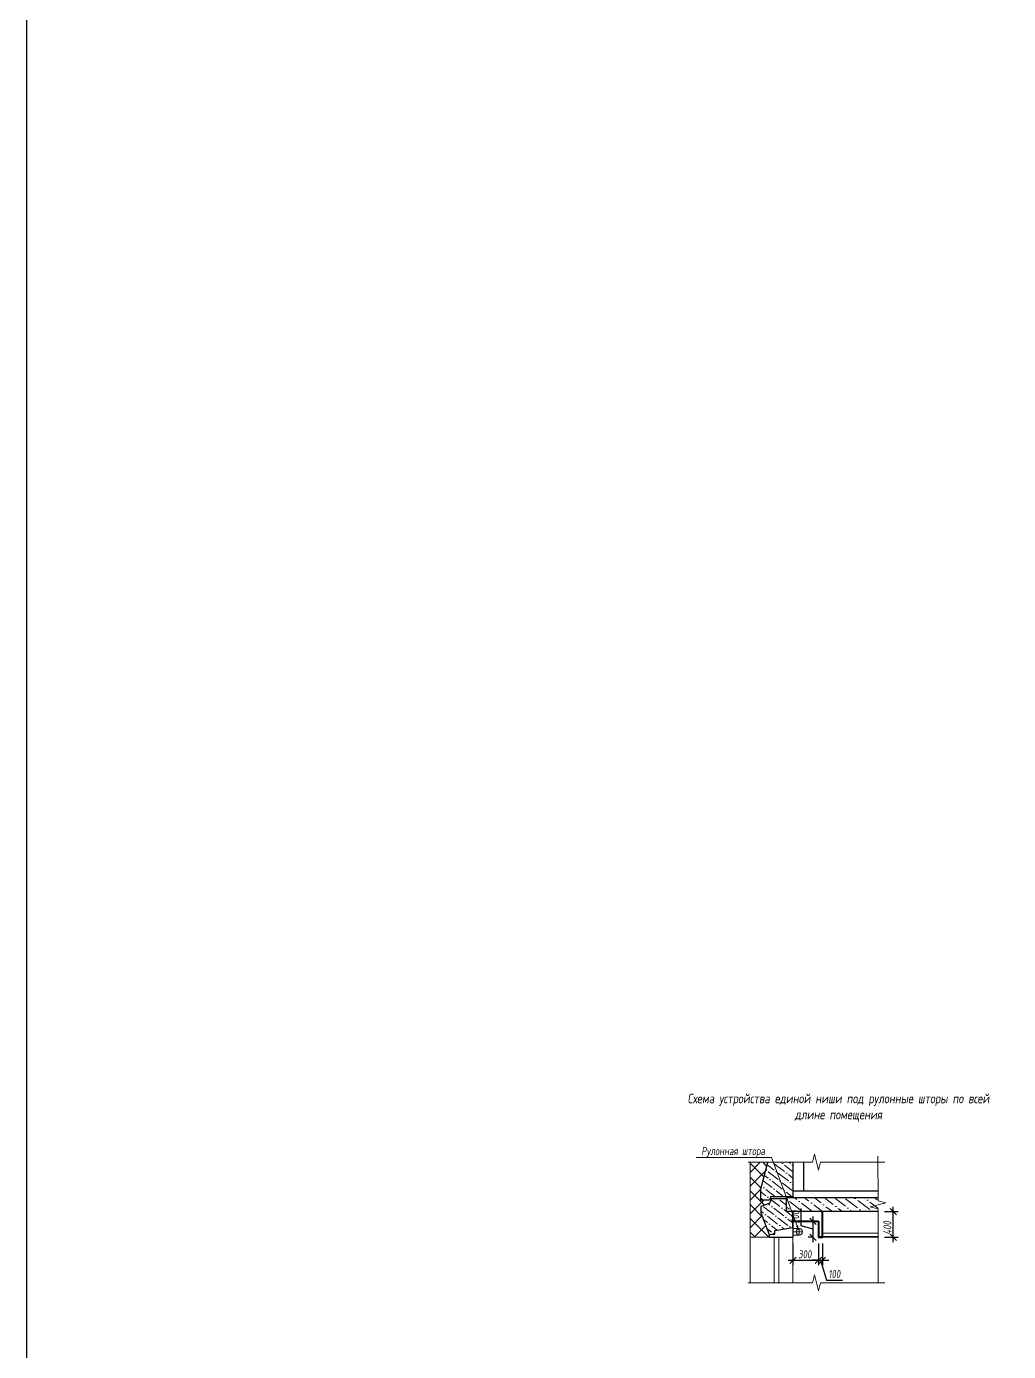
# Model space of a CAD drawing. Header units: millimetres. Extents: x -547274 to 397870, y -45599 to 141350.
# Drawn here: x -547274 to -516569, y 76062 to 117466 of the extents above; entities that cross this region are included whole.
import ezdxf
from ezdxf import colors
from ezdxf.entities.mleader import LeaderData, LeaderLine
from ezdxf.math import Vec2, Vec3

# ---------------------------------------------------------------- set-up
doc = ezdxf.new("R2010")
doc.units = ezdxf.units.MM
for name, color, linetype in [('!!_для разрезов', 7, 'Continuous'), ('АР_Оси_Разм', 250, 'Continuous'), ('АР_Таблицы', 250, 'Continuous')]:
    doc.layers.add(name, color=color, linetype=linetype)
for name, color, linetype, lineweight in [('АР_Выноски_Фасад', 250, 'Continuous', 5), ('АР_Навесной фасад', 250, 'Continuous', 5), ('АР_Окна', 250, 'Continuous', 13), ('АР_Перекрытие', 250, 'Continuous', 30), ('АР_Стены фасадные', 7, 'Continuous', 30), ('АР_Толстая линия', 250, 'Continuous', 30), ('АР_Штриховка', 252, 'Continuous', 0), ('Тонкая линия', 250, 'Continuous', 18), ('Штукатурка по существующим стенам', 30, 'Continuous', 70)]:
    doc.layers.add(name, color=color, linetype=linetype, lineweight=lineweight)
doc.styles.add('GOST 2.304', font='CS_Gost2304.shx')
doc.styles.add('Архитект', font='isocpeur.ttf', dxfattribs={"width": 0.8, "oblique": 8})
doc.styles.add('Архитектурный размер', font='isocpeur.ttf', dxfattribs={"width": 0.8, "oblique": 8})
doc.dimstyles.new('KK 100', dxfattribs={"dimscale": 100, "dimtxt": 3, "dimasz": 2, "dimexe": 1.5, "dimexo": 2, "dimtad": 1, "dimdec": 0, "dimtxsty": 'GOST 2.304', "dimblk": 'OBLIQUE', "dimcen": 2.5, "dimdle": 1.5, "dimadec": 0, "dimazin": 0, "dimtfac": 1, "dimtdec": 0, "dimtmove": 0, "dimatfit": 3, "dimarcsym": 0})
pattern_1 = [(142.433889, (-2095261.32, -655731.74), (-316.994321, 43.542487), [396.875, -79.375, 0, -79.375])]

# ---------------------------------------------------------------- blocks, each defined once
blk = doc.blocks.new('_Oblique')
at = {"color": 0, "linetype": 'ByBlock', "lineweight": -2}
blk.add_line((-0.5, -0.5), (0.5, 0.5), dxfattribs=at)
blk = doc.blocks.new('*D118')
at = {"layer": 'Defpoints', "color": 0, "ltscale": 100, "transparency": 16777216}
for p in [(-523311, 79632), (-522510, 79632, -1900), (-522510, 78913)]:
    blk.add_point(p, dxfattribs=at)
at = {"layer": 'АР_Оси_Разм', "color": 0, "lineweight": -2, "ltscale": 100, "transparency": 16777216}
for p, q in [((-523311, 79432), (-523311, 78763)), ((-522510, 79432), (-522510, 78763)), ((-523461, 78913), (-522360, 78913))]:
    blk.add_line(p, q, dxfattribs=at)
at = {"layer": 'АР_Оси_Разм', "color": 0, "lineweight": -2, "ltscale": 100, "transparency": 16777216, "xscale": 200, "yscale": 200, "zscale": 200, "rotation": 180}
blk.add_blockref('_Oblique', (-523311, 78913), dxfattribs=at)
at = {"layer": 'АР_Оси_Разм', "color": 0, "lineweight": -2, "ltscale": 100, "transparency": 16777216, "xscale": 200, "yscale": 200, "zscale": 200}
blk.add_blockref('_Oblique', (-522510, 78913), dxfattribs=at)
at = {"layer": 'АР_Оси_Разм', "color": 0, "lineweight": 9, "ltscale": 100, "transparency": 16777216, "insert": (-522936, 79101), "char_height": 250, "attachment_point": 5, "style": 'Архитектурный размер'}
blk.add_mtext('300', dxfattribs=at)
blk = doc.blocks.new('*D119')
at = {"layer": 'Defpoints', "color": 0, "ltscale": 100, "transparency": 16777216}
for p in [(-520650, 80432, -1900), (-520172, 80432), (-520650, 79632, -3800)]:
    blk.add_point(p, dxfattribs=at)
at = {"layer": 'АР_Оси_Разм', "color": 0, "lineweight": -2, "ltscale": 100, "transparency": 16777216}
for p, q in [((-520450, 80432), (-520022, 80432)), ((-520172, 79482), (-520172, 80582)), ((-520450, 79632), (-520022, 79632))]:
    blk.add_line(p, q, dxfattribs=at)
at = {"layer": 'АР_Оси_Разм', "color": 0, "lineweight": -2, "ltscale": 100, "transparency": 16777216, "xscale": 200, "yscale": 200, "zscale": 200}
for p, rotation in [((-520172, 80432), 90), ((-520172, 79632), 270)]:
    blk.add_blockref('_Oblique', p, dxfattribs=dict(at, rotation=rotation))
at = {"layer": 'АР_Оси_Разм', "color": 0, "lineweight": 9, "ltscale": 100, "transparency": 16777216, "insert": (-520359, 79927), "char_height": 250, "attachment_point": 5, "rotation": 90, "style": 'Архитектурный размер'}
blk.add_mtext('400', dxfattribs=at)
blk = doc.blocks.new('*D116')
at = {"layer": 'Defpoints', "color": 0, "ltscale": 100, "transparency": 16777216}
for p in [(-522680, 80132), (-522510, 80132, -3800), (-522510, 79632, -3800)]:
    blk.add_point(p, dxfattribs=at)
at = {"layer": 'АР_Оси_Разм', "color": 0, "lineweight": -2, "ltscale": 100, "transparency": 16777216}
for p, q in [((-523048, 79993), (-523048, 80533)), ((-522680, 79882), (-523048, 79993)), ((-522710, 80132), (-522830, 80132)), ((-522680, 79482), (-522680, 80282)), ((-522710, 79632), (-522830, 79632))]:
    blk.add_line(p, q, dxfattribs=at)
at = {"layer": 'АР_Оси_Разм', "color": 0, "lineweight": -2, "ltscale": 100, "transparency": 16777216, "xscale": 200, "yscale": 200, "zscale": 200}
for p, rotation in [((-522680, 80132), 90), ((-522680, 79632), 270)]:
    blk.add_blockref('_Oblique', p, dxfattribs=dict(at, rotation=rotation))
at = {"layer": 'АР_Оси_Разм', "color": 0, "lineweight": 9, "ltscale": 100, "transparency": 16777216, "insert": (-523236, 80263), "char_height": 250, "attachment_point": 5, "rotation": 90, "style": 'Архитектурный размер'}
blk.add_mtext('200', dxfattribs=at)
blk = doc.blocks.new('*D117')
at = {"layer": 'Defpoints', "color": 0, "ltscale": 100, "transparency": 16777216}
for p in [(-522510, 79632, -3800), (-522389, 79632, -3800), (-522389, 78913)]:
    blk.add_point(p, dxfattribs=at)
at = {"layer": 'АР_Оси_Разм', "color": 0, "lineweight": -2, "ltscale": 100, "transparency": 16777216}
for p, q in [((-522510, 79432), (-522510, 78763)), ((-522389, 79432), (-522389, 78763)), ((-522510, 78913), (-522710, 78913)), ((-522510, 78913), (-522389, 78913)), ((-522510, 78913), (-522389, 78913)), ((-522449, 78913), (-522264, 78294)), ((-522389, 78913), (-522189, 78913)), ((-522264, 78294), (-521764, 78294))]:
    blk.add_line(p, q, dxfattribs=at)
at = {"layer": 'АР_Оси_Разм', "color": 0, "lineweight": -2, "ltscale": 100, "transparency": 16777216, "xscale": 200, "yscale": 200, "zscale": 200}
blk.add_blockref('_Oblique', (-522510, 78913), dxfattribs=at)
at = {"layer": 'АР_Оси_Разм', "color": 0, "lineweight": -2, "ltscale": 100, "transparency": 16777216, "xscale": 200, "yscale": 200, "zscale": 200, "rotation": 180}
blk.add_blockref('_Oblique', (-522389, 78913), dxfattribs=at)
at = {"layer": 'АР_Оси_Разм', "color": 0, "lineweight": 9, "ltscale": 100, "transparency": 16777216, "insert": (-522014, 78482), "char_height": 250, "attachment_point": 5, "style": 'Архитектурный размер'}
blk.add_mtext('100', dxfattribs=at)

msp = doc.modelspace()

# ---------------------------------------------------------------- hatches: boundary and pattern name
at = {"layer": 'АР_Навесной фасад', "ltscale": 50}
h = msp.add_hatch(dxfattribs=at)
h.set_pattern_fill('ANSI37', color=256, scale=96)
h.set_pattern_definition([(45, (-2095261.32, -655731.74), (-215.526147, 215.526147), []), (135, (-2095261.32, -655731.74), (-215.526147, -215.526147), [])])
edge = h.paths.add_edge_path()
edge.add_line((-524039.7, 80792.5), (-524048.4, 80690.1))
edge.add_line((-524138.1, 80656.9), (-524309.7, 80593.3))
edge.add_line((-524309.7, 80593.3), (-524311, 80432.5))
edge.add_line((-524311, 80432.5), (-524051, 79712.5))
edge.add_line((-524051, 79712.5), (-524051, 79632.5))
edge.add_line((-524051, 79632.5), (-524551, 79632.5))
edge.add_line((-524651, 79661.8), (-524651, 81973.2))
edge.add_line((-524051, 81973.2), (-524709.5, 81973.2))
edge.add_line((-524228.6, 81973), (-524051, 81973.3))
edge.add_line((-524090.5, 81973.2), (-524228.6, 81973.2))
edge.add_line((-524090.5, 81973.2), (-524311, 81132.5))
edge.add_line((-524311, 81132.5), (-524311, 80792.5))
edge.add_line((-524311, 80748.3), (-524276, 80792.5))
at = {"layer": 'АР_Штриховка', "transparency": 33554559}
h = msp.add_hatch(dxfattribs=at)
h.set_pattern_fill('ANSI36', color=256, scale=50, angle=97.43389)
h.set_pattern_definition(pattern_1)
h.paths.add_polyline_path([(-523311, 81973.2), (-524090.5, 81973.2), (-524311, 81132.5), (-524311, 80792.5), (-524039.7, 80792.5), (-524011.3, 80898.5), (-523311, 80898.5)])
h = msp.add_hatch(dxfattribs=at)
h.set_pattern_fill('ANSI36', color=256, scale=50, angle=97.43389)
h.set_pattern_definition(pattern_1)
h.paths.add_polyline_path([(-523509.7, 80433.3), (-523509.7, 80833.3), (-523989.7, 80833.3), (-524039.7, 80693.3), (-524309.7, 80593.3), (-524309.7, 80393.3), (-524051, 79712.5), (-523871, 79732.5), (-523871, 79842.5), (-523310.3, 79932.5), (-523310.3, 80433.3)])
h = msp.add_hatch(dxfattribs=at)
h.set_pattern_fill('ANSI36', color=256, scale=60, angle=97.43389)
h.set_pattern_definition([(142.433889, (-2095261.32, -642531.74), (-380.393185, 52.250984), [476.25, -95.25, 0, -95.25])])
h.paths.add_polyline_path([(-520650, 80432.5), (-520650, 80872.5), (-523511, 80872.5), (-523511, 80432.5), (-521723.6, 80432.5), (-521707.5, 80451.7), (-521704, 80432.5)])

# ---------------------------------------------------------------- linework, layer by layer
at = {"layer": '!!_для разрезов', "lineweight": 18}
for p, q in [((-523310.3, 79901.9, -1900), (-523110.3, 79901.9, -1900)), ((-523310.3, 79801.9, -1900), (-523010.3, 79801.9, -1900)), ((-523310.3, 79701.9, -1900), (-523110.3, 79701.9, -1900)), ((-523110.3, 79901.9, -1900), (-523110.3, 79701.9, -1900))]:
    msp.add_line(p, q, dxfattribs=at)
at = {"layer": '!!_для разрезов', "lineweight": 18, "elevation": -3800}
for points in [[(-522386.2, 80432.5), (-522386.2, 79756.5), (-520649.9, 79756.4)], [(-520649.9, 79656.4), (-522388.4, 79656.5)]]:
    msp.add_lwpolyline(points, dxfattribs=at)
at = {"layer": '!!_для разрезов', "color": 251, "lineweight": 18, "elevation": -3800}
for points in [[(-520649.9, 79632.4), (-522510.2, 79632.5), (-522510.2, 80132.5)], [(-522486.2, 79656.5), (-520649.9, 79656.4)]]:
    msp.add_lwpolyline(points, dxfattribs=at)
at = {"layer": '!!_для разрезов', "lineweight": 18}
msp.add_circle((-523110.3, 79801.9, -1900), 100, dxfattribs=at)
at = {"color": 18, "lineweight": 30, "true_color": 0x000000}
msp.add_lwpolyline([(-547274.4, 39610), (-429014.4, 39610), (-429014.4, 141350), (-547274.4, 141350)], close=True, dxfattribs=at)
at = {"layer": 'АР_Навесной фасад', "ltscale": 50}
for p, q in [((-522983.6, 81973.2, -1900), (-522983.6, 81072.5, -1900)), ((-523311, 80912.5, -1900), (-523311, 80872.7, -1900)), ((-523310.3, 79632.5, -1900), (-523310.3, 78212.1, -1900))]:
    msp.add_line(p, q, dxfattribs=at)
at = {"layer": 'АР_Навесной фасад', "ltscale": 50, "elevation": -1900}
for points in [[(-524651, 78212.1), (-524651, 81973.2)], [(-524051, 79632.5), (-524651, 79632.5)]]:
    msp.add_lwpolyline(points, dxfattribs=at)
at = {"layer": 'АР_Окна', "ltscale": 100, "elevation": -1900}
msp.add_lwpolyline([(-523751, 78212.1), (-523751, 79632.5), (-523899, 79632.5), (-523899, 78212.1)], dxfattribs=at)
at = {"layer": 'АР_Перекрытие', "lineweight": 30, "ltscale": 100}
for p, q in [((-522983.6, 81973.2, -1900), (-522983.6, 81072.5, -1900)), ((-524051, 79712.5, -1900), (-524051, 79632.5, -1900))]:
    msp.add_line(p, q, dxfattribs=at)
at = {"layer": 'АР_Перекрытие', "lineweight": 30}
msp.add_line((-523511, 80432.5, -1900), (-523511, 80872.5, -1900), dxfattribs=at)
at = {"layer": 'АР_Перекрытие', "color": 7, "lineweight": 30}
msp.add_line((-520650, 81072.5, -1900), (-523311, 81072.5, -1900), dxfattribs=at)
at = {"layer": 'АР_Перекрытие', "lineweight": 30, "ltscale": 100, "elevation": -1900}
msp.add_lwpolyline([(-520650, 80432.5), (-523511, 80432.5), (-523511, 80872.5), (-520650, 80872.5)], dxfattribs=at)
at = {"layer": 'АР_Стены фасадные', "lineweight": 30, "ltscale": 100, "elevation": -1900}
msp.add_lwpolyline([(-523311, 81973.2), (-523311, 80898.5), (-523995.9, 80898.5, 0.3344384), (-524015.2, 80884), (-524039.7, 80792.5), (-524311, 80792.5), (-524311, 81132.5), (-524090.5, 81973.2)], format="xyb", dxfattribs=at)
msp.add_lwpolyline([(-524309.7, 80393.3), (-524051, 79712.5), (-523871, 79732.5), (-523871, 79842.5), (-523310.3, 79932.5), (-523310.3, 80433.3), (-523509.7, 80433.3), (-523509.7, 80833.3), (-523989.7, 80833.3), (-524036.6, 80702.1, -0.2218001), (-524048.4, 80690.1), (-524309.7, 80593.3)], format="xyb", close=True, dxfattribs=at)
at = {"layer": 'АР_Толстая линия', "lineweight": 30, "ltscale": 50, "elevation": -1900}
for points in [[(-523310.3, 80432.5), (-523310.3, 79632.5)], [(-524051, 79632.5), (-523310.3, 79632.5)]]:
    msp.add_lwpolyline(points, dxfattribs=at)
at = {"layer": 'Тонкая линия', "color": 7, "linetype": 'Continuous', "ltscale": 25}
for points, elevation in [([(-520437.4, 81973.2), (-522448.5, 81973.2), (-522511, 81723.2), (-522636, 82223.2), (-522698.5, 81973.2), (-524709.5, 81973.2)], -1900), ([(-520649.9, 78212.1), (-520649.9, 80516.1), (-520899.9, 80578.6), (-520399.9, 80703.6), (-520649.9, 80766.1), (-520650, 82168.9)], -3800), ([(-520437.4, 78212.1), (-522448.5, 78212.1), (-522511, 77962.1), (-522636, 78462.1), (-522698.5, 78212.1), (-524709.5, 78212.1)], -1900)]:
    msp.add_lwpolyline(points, dxfattribs=dict(at, elevation=elevation))
at = {"layer": 'Штукатурка по существующим стенам', "color": 4, "lineweight": 40}
msp.add_line((-523310.3, 80132.5, -1900), (-522510.2, 80132.5, -3800), dxfattribs=at)
at = {"layer": 'Штукатурка по существующим стенам', "color": 4, "lineweight": 40, "elevation": -3800}
msp.add_lwpolyline([(-522510.2, 80132.5), (-522510.2, 79632.5), (-522388.5, 79632.5), (-522386.2, 80432.5)], dxfattribs=at)

# ---------------------------------------------------------------- texts
at = {"layer": 'АР_Таблицы', "lineweight": 9, "insert": (-526789.6, 84117.6, 950), "char_height": 300, "width": 9809.987, "attachment_point": 1, "style": 'Архитект'}
msp.add_mtext('\\pxqc;Схема устройства единой ниши под рулонные шторы по всей длине помещения ', dxfattribs=at)

# ---------------------------------------------------------------- dimensions: what is measured, and where the dimension line sits
at = {"layer": 'АР_Оси_Разм', "lineweight": 9, "ltscale": 100}
dim = msp.add_linear_dim(base=(-522679.5, 80132.5), p1=(-522510.2, 79632.5, -3800), p2=(-522510.2, 80132.5, -3800), angle=90, text='200', dimstyle='KK 100', override={"dimtxt": 2.5, "dimtxsty": 'Архитектурный размер', "dimtmove": 1}, dxfattribs=at)
dim.commit()
dim.dimension.update_dxf_attribs({"geometry": '*D116', "text_midpoint": (-523235.8, 80055.6)})
dim = msp.add_linear_dim(base=(-520171.9, 80432.5), p1=(-520649.9, 79632.4, -3800), p2=(-520649.9, 80432.5, -1900), angle=90, text='400', dimstyle='KK 100', override={"dimtxt": 2.5, "dimtxsty": 'Архитектурный размер', "dimtmove": 1}, dxfattribs=at)
dim.commit()
dim.dimension.update_dxf_attribs({"geometry": '*D119', "text_midpoint": (-520171.9, 79926.6), "dimtype": 160})
dim = msp.add_linear_dim(base=(-522510.2, 78913.2, -1900), p1=(-523310.5, 79631.6, -1900), p2=(-522510.2, 79632.5, -3800), text='300', dimstyle='KK 100', override={"dimtxt": 2.5, "dimtxsty": 'Архитектурный размер', "dimtmove": 1}, dxfattribs=at)
dim.commit()
dim.dimension.update_dxf_attribs({"geometry": '*D118', "text_midpoint": (-522935.5, 78913.2, -1900), "dimtype": 160})
dim = msp.add_linear_dim(base=(-522388.5, 78913.2), p1=(-522510.2, 79632.5, -3800), p2=(-522388.5, 79632.1, -3800), text='100', dimstyle='KK 100', override={"dimtxt": 2.5, "dimtxsty": 'Архитектурный размер', "dimtmove": 1}, dxfattribs=at)
dim.commit()
dim.dimension.update_dxf_attribs({"geometry": '*D117', "text_midpoint": (-522201.2, 78482)})

# ---------------------------------------------------------------- leaders
at = {"layer": 'АР_Выноски_Фасад', "lineweight": 9}
ml = msp.add_multileader_mtext('Standard', dxfattribs=at)
ml.set_content('Рулонная штора', color=256, style='Архитект')
ml.set_leader_properties(color=256, lineweight=-1)
ml.build(insert=Vec2(0, 0))
ml.multileader.update_dxf_attribs({"text_left_attachment_type": 6, "text_right_attachment_type": 6, "dogleg_length": 64.6, "arrow_head_size": 200})
ctx = ml.context
ctx.base_point, ctx.char_height, ctx.arrow_head_size, ctx.landing_gap_size, ctx.plane_origin = Vec3(-526222, 82127.6, -1900), 250, 200, 50, Vec3(-529706.9, 93955, -1900)
ctx.left_attachment, ctx.right_attachment = 6, 6
notes = []
notes.append((ctx, [(0, (1, 1, 0), (-523982.2, 82127.6, -1900), (-1, 0), 64.6, [(0, [(-523110.3, 79801.9, -1900)], 256, [])])]))
ctx.mtext.insert, ctx.mtext.width, ctx.mtext.defined_height, ctx.mtext.flow_direction = Vec3(-526172, 82452.6, -1900), 2463.885, 771.6, 5
for ctx, leaders in notes:
    for number, flags, end, landing, length, lines in leaders:
        leader = LeaderData()
        leader.index, (leader.has_last_leader_line, leader.has_dogleg_vector, leader.attachment_direction) = number, flags
        leader.last_leader_point, leader.dogleg_vector, leader.dogleg_length = Vec3(end), Vec3(landing), length
        for number, points, colour, breaks in lines:
            line = LeaderLine()
            line.index, line.vertices, line.color, line.breaks = number, Vec3.list(points), colors.encode_raw_color(colour), breaks
            leader.lines.append(line)
        ctx.leaders.append(leader)

doc.saveas('drawing.dxf')
